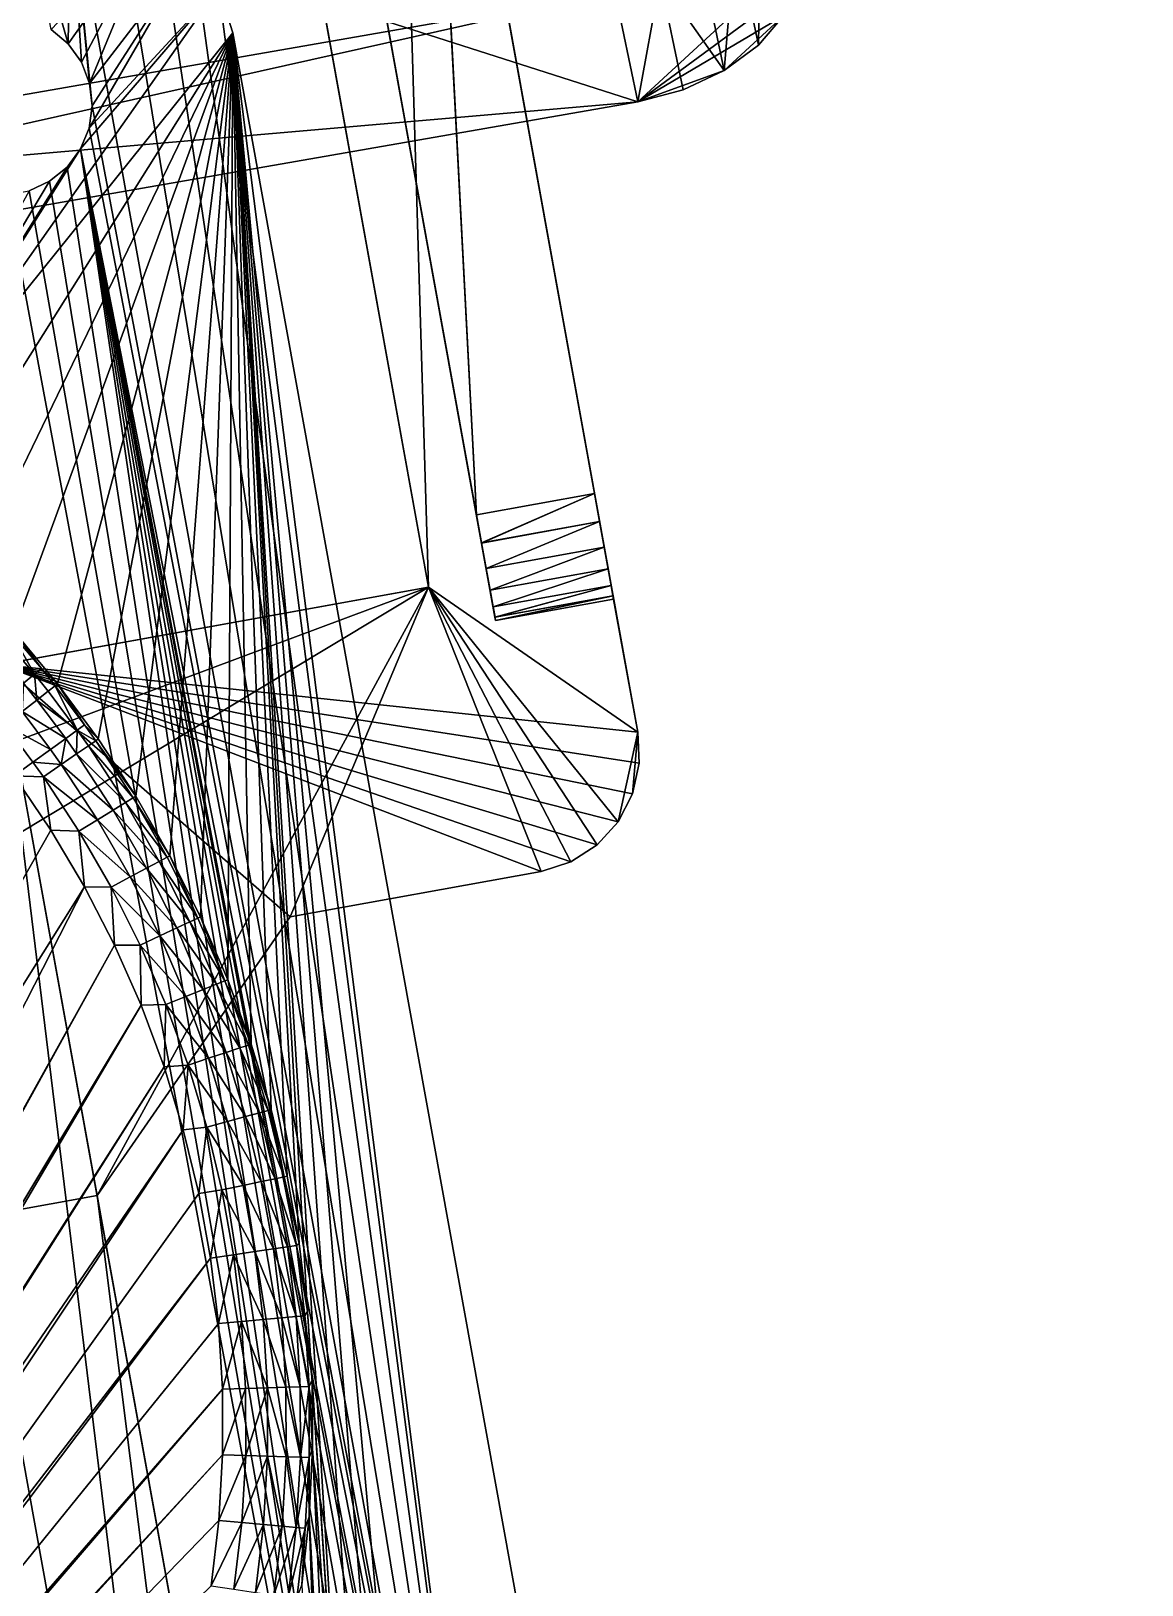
# Model space of a CAD drawing. Header units: millimetres. Extents: x 181 to 425, y 159 to 1094.
# Drawn here: x 318.35 to 336.88, y 293.48 to 319.4 of the extents above; entities that cross this region are included whole.
import ezdxf

# ---------------------------------------------------------------- set-up
doc = ezdxf.new("R2010")
doc.units = ezdxf.units.MM
doc.layers.add('Tampa', color=7, linetype='Continuous', transparency=0.6)

# ---------------------------------------------------------------- blocks, each defined once
blk = doc.blocks.new('plataforma')
for points in [[(-2.281, -8.527), (-1.906, 25.503), (36.5, 31)], [(-2.281, -8.527), (36.5, 31), (15.664, 9.429)], [(-0.686, -9.277), (39.5, 28), (-0.547, -9.627)], [(17.336, 7.571), (39.5, 28), (-0.686, -9.277)], [(-0.547, -9.627), (39.5, 28), (-0.5, -10)], [(-0.5, -10), (39.5, 28), (34.512, -9.812)], [(12.124, -9.346, 5), (-1.468, 9.596, 5), (11.075, -9.026, 5)], [(13.189, -9.603, 5), (-1.468, 9.596, 5), (12.124, -9.346, 5)], [(0.626, 7.011, 5), (-1.468, 9.596, 5), (13.189, -9.603, 5)], [(-2.281, -8.527), (15.664, 9.429), (15.489, 9.235)], [(15.358, 9.008), (-2.281, -8.527), (15.489, 9.235)], [(15.277, 8.76), (-2.281, -8.527), (15.358, 9.008)], [(15.25, 8.5), (-2.281, -8.527), (15.277, 8.76)], [(15.277, 8.24), (-2.281, -8.527), (15.25, 8.5)], [(-2.281, -8.527), (15.277, 8.24), (15.358, 7.992)], [(-2.281, -8.527), (15.358, 7.992), (-1.906, -8.503)], [(15.489, 7.765), (-1.906, -8.503), (15.358, 7.992)], [(15.664, 7.571), (-1.906, -8.503), (15.489, 7.765)], [(15.875, 7.417), (-1.906, -8.503), (15.664, 7.571)], [(17.125, 7.417), (17.336, 7.571), (-0.686, -9.277)], [(-1.906, -8.503), (15.875, 7.417), (16.114, 7.311)], [(-1.906, -8.503), (16.114, 7.311), (-1.536, -8.573)], [(16.369, 7.257), (-1.536, -8.573), (16.114, 7.311)], [(-1.536, -8.573), (16.369, 7.257), (-1.196, -8.734)], [(-1.196, -8.734), (16.631, 7.257), (-0.907, -8.973)], [(16.631, 7.257), (-1.196, -8.734), (16.369, 7.257)], [(17.125, 7.417), (-0.907, -8.973), (16.886, 7.311)], [(-0.907, -8.973), (17.125, 7.417), (-0.686, -9.277)], [(16.631, 7.257), (16.886, 7.311), (-0.907, -8.973)], [(14.269, -9.797, 5), (0.626, 7.011, 5), (13.189, -9.603, 5)], [(1.068, 6.671, 5), (0.626, 7.011, 5), (14.269, -9.797, 5)], [(16.452, -9.992, 5), (1.068, 6.671, 5), (15.357, -9.927, 5)], [(1.068, 6.671, 5), (14.269, -9.797, 5), (15.357, -9.927, 5)], [(1.584, 6.458, 5), (1.068, 6.671, 5), (16.452, -9.992, 5)], [(18.643, -9.927, 5), (1.584, 6.458, 5), (17.548, -9.992, 5)], [(1.584, 6.458, 5), (16.452, -9.992, 5), (17.548, -9.992, 5)], [(2.137, 6.385, 5), (1.584, 6.458, 5), (18.643, -9.927, 5)], [(2.168, 6.383, 5), (2.137, 6.385, 5), (19.732, -9.797, 5)], [(2.137, 6.385, 5), (18.643, -9.927, 5), (19.732, -9.797, 5)], [(2.198, 6.381, 5), (2.168, 6.383, 5), (19.732, -9.797, 5)], [(2.259, 6.377, 5), (2.198, 6.381, 5), (19.732, -9.797, 5)], [(2.627, 6.352, 5), (2.259, 6.377, 5), (20.811, -9.603, 5)], [(20.811, -9.603, 5), (2.259, 6.377, 5), (19.732, -9.797, 5)], [(2.627, 6.352, 5), (20.811, -9.603, 5), (21.876, -9.346, 5)], [(2.749, 6.344, 5), (2.627, 6.352, 5), (21.876, -9.346, 5)], [(6.314, 6.106, 5), (2.749, 6.344, 5), (22.925, -9.026, 5)], [(22.925, -9.026, 5), (2.749, 6.344, 5), (21.876, -9.346, 5)], [(6.314, 6.106, 5), (22.925, -9.026, 5), (23.953, -8.644, 5)], [(6.314, 6.106, 5), (23.953, -8.644, 5), (24.956, -8.202, 5)], [(30.097, -6.615, 2.5), (29.213, -7.338, 2.5), (36.5, -14, 2.5)], [(35.044, -11.156, 2.5), (30.097, -6.615, 2.5), (37.277, -13.898, 2.5)], [(34.605, -10.552, 2.5), (34.512, -10.188, 2.5), (30.097, -6.615, 2.5)], [(34.786, -10.882, 2.5), (30.097, -6.615, 2.5), (35.044, -11.156, 2.5)], [(34.786, -10.882, 2.5), (34.605, -10.552, 2.5), (30.097, -6.615, 2.5)], [(30.097, -6.615, 2.5), (36.5, -14, 2.5), (37.277, -13.898, 2.5)], [(29.213, -7.338, 2.5), (28.289, -8.009, 2.5), (36.5, -14, 2.5)], [(28.289, -8.009, 2.5), (27.328, -8.627, 2.5), (36.5, -14, 2.5)], [(24.956, -8.202, 5), (23.953, -8.644, 5), (24.847, -8.681, 4.949)], [(24.956, -8.202, 5), (24.847, -8.681, 4.949), (25.123, -8.552, 4.949)], [(25.815, -8.205, 4.949), (24.956, -8.202, 5), (25.123, -8.552, 4.949)], [(25.815, -8.205, 4.949), (25.123, -8.552, 4.949), (25.279, -8.879, 4.799)], [(25.815, -8.205, 4.949), (25.279, -8.879, 4.799), (25.983, -8.525, 4.799)], [(25.123, -8.552, 4.949), (24.847, -8.681, 4.949), (24.997, -9.01, 4.799)], [(25.123, -8.552, 4.949), (24.997, -9.01, 4.799), (25.279, -8.879, 4.799)], [(25.983, -8.525, 4.799), (25.279, -8.879, 4.799), (25.412, -9.159, 4.561)], [(25.983, -8.525, 4.799), (25.412, -9.159, 4.561), (26.128, -8.8, 4.561)], [(26.444, -8.63, 4.561), (25.983, -8.525, 4.799), (26.128, -8.8, 4.561)], [(27.224, -8.455, 4.25), (26.444, -8.63, 4.561), (26.559, -8.839, 4.25)], [(27.224, -8.455, 4.25), (26.559, -8.839, 4.25), (27.302, -8.583, 3.888)], [(23.953, -8.644, 5), (22.925, -9.026, 5), (23.853, -9.101, 4.949)], [(23.953, -8.644, 5), (23.853, -9.101, 4.949), (24.847, -8.681, 4.949)], [(24.847, -8.681, 4.949), (23.853, -9.101, 4.949), (23.984, -9.438, 4.799)], [(24.847, -8.681, 4.949), (23.984, -9.438, 4.799), (24.997, -9.01, 4.799)], [(26.128, -8.8, 4.561), (25.412, -9.159, 4.561), (25.515, -9.375, 4.25)], [(26.128, -8.8, 4.561), (25.515, -9.375, 4.25), (26.24, -9.011, 4.25)], [(26.444, -8.63, 4.561), (26.128, -8.8, 4.561), (26.559, -8.839, 4.25)], [(26.559, -8.839, 4.25), (26.128, -8.8, 4.561), (26.24, -9.011, 4.25)], [(27.328, -8.627, 2.5), (26.333, -9.189, 2.5), (36.5, -14, 2.5)], [(26.333, -9.189, 3.5), (26.333, -9.189, 2.5), (27.328, -8.627, 2.5)], [(27.328, -8.627, 3.5), (26.333, -9.189, 3.5), (27.328, -8.627, 2.5)], [(26.631, -8.97, 3.888), (26.333, -9.189, 3.5), (27.328, -8.627, 3.5)], [(27.302, -8.583, 3.888), (26.559, -8.839, 4.25), (26.631, -8.97, 3.888)], [(27.302, -8.583, 3.888), (26.631, -8.97, 3.888), (27.328, -8.627, 3.5)], [(11.916, -10.843, 2.5), (-0.907, -8.973, 2.5), (-0.686, -9.277, 2.5)], [(11.916, -10.843, 2.5), (10.82, -10.521, 2.5), (-0.907, -8.973, 2.5)], [(11.075, -9.026, 5), (10.951, -9.393, 4.949), (12.021, -9.72, 4.949)], [(12.124, -9.346, 5), (11.075, -9.026, 5), (12.021, -9.72, 4.949)], [(22.925, -9.026, 5), (21.876, -9.346, 5), (22.837, -9.464, 4.949)], [(22.925, -9.026, 5), (22.837, -9.464, 4.949), (23.853, -9.101, 4.949)], [(24.997, -9.01, 4.799), (23.984, -9.438, 4.799), (24.097, -9.728, 4.561)], [(24.997, -9.01, 4.799), (24.097, -9.728, 4.561), (25.126, -9.293, 4.561)], [(25.279, -8.879, 4.799), (24.997, -9.01, 4.799), (25.412, -9.159, 4.561)], [(25.412, -9.159, 4.561), (24.997, -9.01, 4.799), (25.126, -9.293, 4.561)], [(26.24, -9.011, 4.25), (25.515, -9.375, 4.25), (26.309, -9.143, 3.888)], [(26.559, -8.839, 4.25), (26.24, -9.011, 4.25), (26.309, -9.143, 3.888)], [(26.559, -8.839, 4.25), (26.309, -9.143, 3.888), (26.631, -8.97, 3.888)], [(26.631, -8.97, 3.888), (26.309, -9.143, 3.888), (26.333, -9.189, 3.5)], [(13.028, -11.102, 2.5), (-0.686, -9.277, 2.5), (-0.547, -9.627, 2.5)], [(13.028, -11.102, 2.5), (11.916, -10.843, 2.5), (-0.686, -9.277, 2.5)], [(23.853, -9.101, 4.949), (22.837, -9.464, 4.949), (22.949, -9.808, 4.799)], [(23.853, -9.101, 4.949), (22.949, -9.808, 4.799), (23.984, -9.438, 4.799)], [(25.126, -9.293, 4.561), (24.097, -9.728, 4.561), (24.183, -9.95, 4.25)], [(25.126, -9.293, 4.561), (24.183, -9.95, 4.25), (25.225, -9.51, 4.25)], [(25.412, -9.159, 4.561), (25.126, -9.293, 4.561), (25.515, -9.375, 4.25)], [(25.515, -9.375, 4.25), (25.126, -9.293, 4.561), (25.225, -9.51, 4.25)], [(36.5, -14, 2.5), (26.333, -9.189, 2.5), (25.308, -9.693, 2.5)], [(25.308, -9.693, 3.5), (25.308, -9.693, 2.5), (26.333, -9.189, 2.5)], [(26.333, -9.189, 3.5), (25.308, -9.693, 3.5), (26.333, -9.189, 2.5)], [(25.579, -9.51, 3.888), (25.308, -9.693, 3.5), (26.333, -9.189, 3.5)], [(26.309, -9.143, 3.888), (25.515, -9.375, 4.25), (25.579, -9.51, 3.888)], [(26.309, -9.143, 3.888), (25.579, -9.51, 3.888), (26.333, -9.189, 3.5)], [(10.951, -9.393, 4.949), (10.835, -9.736, 4.799), (11.926, -10.069, 4.799)], [(12.021, -9.72, 4.949), (10.951, -9.393, 4.949), (11.926, -10.069, 4.799)], [(12.124, -9.346, 5), (12.021, -9.72, 4.949), (13.109, -9.983, 4.949)], [(13.189, -9.603, 5), (12.124, -9.346, 5), (13.109, -9.983, 4.949)], [(21.876, -9.346, 5), (20.811, -9.603, 5), (21.802, -9.768, 4.949)], [(21.876, -9.346, 5), (21.802, -9.768, 4.949), (22.837, -9.464, 4.949)], [(22.837, -9.464, 4.949), (21.802, -9.768, 4.949), (21.894, -10.118, 4.799)], [(22.837, -9.464, 4.949), (21.894, -10.118, 4.799), (22.949, -9.808, 4.799)], [(23.984, -9.438, 4.799), (22.949, -9.808, 4.799), (23.045, -10.103, 4.561)], [(23.984, -9.438, 4.799), (23.045, -10.103, 4.561), (24.097, -9.728, 4.561)], [(25.225, -9.51, 4.25), (24.183, -9.95, 4.25), (24.238, -10.09, 3.888)], [(25.225, -9.51, 4.25), (24.238, -10.09, 3.888), (25.287, -9.646, 3.888)], [(25.515, -9.375, 4.25), (25.225, -9.51, 4.25), (25.287, -9.646, 3.888)], [(25.515, -9.375, 4.25), (25.287, -9.646, 3.888), (25.579, -9.51, 3.888)], [(25.579, -9.51, 3.888), (25.287, -9.646, 3.888), (25.308, -9.693, 3.5)], [(36.5, -14, 2.5), (-0.547, -9.627, 2.5), (-0.5, -10, 2.5)], [(36.5, -14, 2.5), (15.288, -11.427, 2.5), (-0.547, -9.627, 2.5)], [(15.288, -11.427, 2.5), (14.154, -11.296, 2.5), (-0.547, -9.627, 2.5)], [(14.154, -11.296, 2.5), (13.028, -11.102, 2.5), (-0.547, -9.627, 2.5)], [(-0.5, -10), (34.512, -9.812), (34.512, -10.188)], [(10.835, -9.736, 4.799), (10.735, -10.03, 4.561), (11.844, -10.369, 4.561)], [(11.926, -10.069, 4.799), (10.835, -9.736, 4.799), (11.844, -10.369, 4.561)], [(12.021, -9.72, 4.949), (11.926, -10.069, 4.799), (13.035, -10.337, 4.799)], [(13.109, -9.983, 4.949), (12.021, -9.72, 4.949), (13.035, -10.337, 4.799)], [(13.189, -9.603, 5), (13.109, -9.983, 4.949), (14.211, -10.181, 4.949)], [(14.269, -9.797, 5), (13.189, -9.603, 5), (14.211, -10.181, 4.949)], [(14.269, -9.797, 5), (14.211, -10.181, 4.949), (15.323, -10.314, 4.949)], [(15.357, -9.927, 5), (14.269, -9.797, 5), (15.323, -10.314, 4.949)], [(19.732, -9.797, 5), (18.643, -9.927, 5), (19.688, -10.196, 4.949)], [(19.732, -9.797, 5), (19.688, -10.196, 4.949), (20.751, -10.012, 4.949)], [(20.811, -9.603, 5), (19.732, -9.797, 5), (20.751, -10.012, 4.949)], [(20.811, -9.603, 5), (20.751, -10.012, 4.949), (21.802, -9.768, 4.949)], [(21.802, -9.768, 4.949), (20.751, -10.012, 4.949), (20.823, -10.367, 4.799)], [(21.802, -9.768, 4.949), (20.823, -10.367, 4.799), (21.894, -10.118, 4.799)], [(22.949, -9.808, 4.799), (21.894, -10.118, 4.799), (21.973, -10.418, 4.561)], [(22.949, -9.808, 4.799), (21.973, -10.418, 4.561), (23.045, -10.103, 4.561)], [(24.097, -9.728, 4.561), (23.045, -10.103, 4.561), (23.118, -10.33, 4.25)], [(24.097, -9.728, 4.561), (23.118, -10.33, 4.25), (24.183, -9.95, 4.25)], [(25.287, -9.646, 3.888), (24.238, -10.09, 3.888), (24.256, -10.137, 3.5)], [(25.287, -9.646, 3.888), (24.256, -10.137, 3.5), (25.308, -9.693, 3.5)], [(36.5, -14, 2.5), (25.308, -9.693, 2.5), (24.256, -10.137, 2.5)], [(24.256, -10.137, 3.5), (24.256, -10.137, 2.5), (25.308, -9.693, 2.5)], [(25.308, -9.693, 3.5), (24.256, -10.137, 3.5), (25.308, -9.693, 2.5)], [(35.044, -11.156), (-0.547, -10.373), (-0.5, -10)], [(36.5, -14, 2.5), (-0.5, -10, 2.5), (-0.547, -10.373, 2.5)], [(35.044, -11.156), (-0.5, -10), (34.786, -10.882)], [(-0.5, -10), (34.512, -10.188), (34.605, -10.552)], [(-0.5, -10), (34.605, -10.552), (34.786, -10.882)], [(10.735, -10.03, 4.561), (10.659, -10.256, 4.25), (11.781, -10.599, 4.25)], [(11.844, -10.369, 4.561), (10.735, -10.03, 4.561), (11.781, -10.599, 4.25)], [(11.926, -10.069, 4.799), (11.844, -10.369, 4.561), (13.035, -10.337, 4.799)], [(13.109, -9.983, 4.949), (13.035, -10.337, 4.799), (14.158, -10.539, 4.799)], [(14.211, -10.181, 4.949), (13.109, -9.983, 4.949), (14.158, -10.539, 4.799)], [(15.357, -9.927, 5), (15.323, -10.314, 4.949), (16.44, -10.38, 4.949)], [(16.452, -9.992, 5), (15.357, -9.927, 5), (16.44, -10.38, 4.949)], [(16.452, -9.992, 5), (16.44, -10.38, 4.949), (17.539, -10.38, 4.949)], [(17.548, -9.992, 5), (16.452, -9.992, 5), (17.539, -10.38, 4.949)], [(17.548, -9.992, 5), (17.539, -10.38, 4.949), (18.616, -10.319, 4.949)], [(18.643, -9.927, 5), (17.548, -9.992, 5), (18.616, -10.319, 4.949)], [(18.643, -9.927, 5), (18.616, -10.319, 4.949), (19.688, -10.196, 4.949)], [(20.751, -10.012, 4.949), (19.688, -10.196, 4.949), (19.74, -10.554, 4.799)], [(20.751, -10.012, 4.949), (19.74, -10.554, 4.799), (20.823, -10.367, 4.799)], [(23.045, -10.103, 4.561), (21.973, -10.418, 4.561), (22.033, -10.649, 4.25)], [(23.045, -10.103, 4.561), (22.033, -10.649, 4.25), (23.118, -10.33, 4.25)], [(24.183, -9.95, 4.25), (23.118, -10.33, 4.25), (23.164, -10.472, 3.888)], [(24.183, -9.95, 4.25), (23.164, -10.472, 3.888), (24.238, -10.09, 3.888)], [(24.238, -10.09, 3.888), (23.164, -10.472, 3.888), (23.18, -10.521, 3.5)], [(24.238, -10.09, 3.888), (23.18, -10.521, 3.5), (24.256, -10.137, 3.5)], [(10.659, -10.256, 4.25), (10.611, -10.398, 3.888), (11.742, -10.743, 3.888)], [(11.781, -10.599, 4.25), (10.659, -10.256, 4.25), (11.742, -10.743, 3.888)], [(13.035, -10.337, 4.799), (11.844, -10.369, 4.561), (12.971, -10.641, 4.561)], [(13.035, -10.337, 4.799), (12.971, -10.641, 4.561), (14.158, -10.539, 4.799)], [(14.211, -10.181, 4.949), (14.158, -10.539, 4.799), (15.323, -10.314, 4.949)], [(15.323, -10.314, 4.949), (14.158, -10.539, 4.799), (15.291, -10.674, 4.799)], [(15.323, -10.314, 4.949), (15.291, -10.674, 4.799), (16.44, -10.38, 4.949)], [(18.616, -10.319, 4.949), (17.539, -10.38, 4.949), (17.55, -10.742, 4.799)], [(18.616, -10.319, 4.949), (17.55, -10.742, 4.799), (18.647, -10.679, 4.799)], [(19.688, -10.196, 4.949), (18.616, -10.319, 4.949), (18.647, -10.679, 4.799)], [(19.688, -10.196, 4.949), (18.647, -10.679, 4.799), (19.74, -10.554, 4.799)], [(21.894, -10.118, 4.799), (20.823, -10.367, 4.799), (20.885, -10.671, 4.561)], [(21.894, -10.118, 4.799), (20.885, -10.671, 4.561), (21.973, -10.418, 4.561)], [(23.118, -10.33, 4.25), (22.033, -10.649, 4.25), (22.071, -10.793, 3.888)], [(23.118, -10.33, 4.25), (22.071, -10.793, 3.888), (23.164, -10.472, 3.888)], [(36.5, -14, 2.5), (24.256, -10.137, 2.5), (23.18, -10.521, 2.5)], [(23.18, -10.521, 3.5), (23.18, -10.521, 2.5), (24.256, -10.137, 2.5)], [(24.256, -10.137, 3.5), (23.18, -10.521, 3.5), (24.256, -10.137, 2.5)], [(34.605, -10.552), (34.512, -10.188), (34.512, -10.188, 2.5)], [(34.605, -10.552, 2.5), (34.605, -10.552), (34.512, -10.188, 2.5)], [(35.044, -11.156), (-0.686, -10.723), (-0.547, -10.373)], [(36.5, -14, 2.5), (-0.547, -10.373, 2.5), (-0.686, -10.723, 2.5)], [(11.742, -10.743, 3.888), (10.611, -10.398, 3.888), (10.82, -10.521, 3.5)], [(10.82, -10.521, 3.5), (10.82, -10.521, 2.5), (11.916, -10.843, 2.5)], [(11.916, -10.843, 3.5), (10.82, -10.521, 3.5), (11.916, -10.843, 2.5)], [(11.742, -10.743, 3.888), (10.82, -10.521, 3.5), (11.916, -10.843, 3.5)], [(11.781, -10.599, 4.25), (11.742, -10.743, 3.888), (12.891, -11.021, 3.888)], [(11.844, -10.369, 4.561), (11.781, -10.599, 4.25), (12.971, -10.641, 4.561)], [(12.922, -10.875, 4.25), (11.781, -10.599, 4.25), (12.891, -11.021, 3.888)], [(12.971, -10.641, 4.561), (11.781, -10.599, 4.25), (12.922, -10.875, 4.25)], [(14.158, -10.539, 4.799), (12.971, -10.641, 4.561), (14.112, -10.846, 4.561)], [(14.158, -10.539, 4.799), (14.112, -10.846, 4.561), (15.291, -10.674, 4.799)], [(16.44, -10.38, 4.949), (15.291, -10.674, 4.799), (16.43, -10.741, 4.799)], [(17.539, -10.38, 4.949), (16.43, -10.741, 4.799), (17.55, -10.742, 4.799)], [(16.44, -10.38, 4.949), (16.43, -10.741, 4.799), (17.539, -10.38, 4.949)], [(19.74, -10.554, 4.799), (18.647, -10.679, 4.799), (18.674, -10.989, 4.561)], [(19.74, -10.554, 4.799), (18.674, -10.989, 4.561), (19.784, -10.862, 4.561)], [(20.823, -10.367, 4.799), (19.74, -10.554, 4.799), (19.784, -10.862, 4.561)], [(20.823, -10.367, 4.799), (19.784, -10.862, 4.561), (20.885, -10.671, 4.561)], [(21.973, -10.418, 4.561), (20.885, -10.671, 4.561), (20.932, -10.905, 4.25)], [(21.973, -10.418, 4.561), (20.932, -10.905, 4.25), (22.033, -10.649, 4.25)], [(23.164, -10.472, 3.888), (22.071, -10.793, 3.888), (23.18, -10.521, 3.5)], [(23.18, -10.521, 3.5), (22.071, -10.793, 3.888), (22.084, -10.843, 3.5)], [(36.5, -14, 2.5), (23.18, -10.521, 2.5), (22.084, -10.843, 2.5)], [(22.084, -10.843, 3.5), (22.084, -10.843, 2.5), (23.18, -10.521, 2.5)], [(23.18, -10.521, 3.5), (22.084, -10.843, 3.5), (23.18, -10.521, 2.5)], [(34.786, -10.882), (34.605, -10.552), (34.605, -10.552, 2.5)], [(34.786, -10.882, 2.5), (34.786, -10.882), (34.605, -10.552, 2.5)], [(36.5, -14, 2.5), (-0.686, -10.723, 2.5), (-2.5, -14, 2.5)], [(35.044, -11.156), (-0.907, -11.027), (-0.686, -10.723)], [(12.891, -11.021, 3.888), (11.742, -10.743, 3.888), (11.916, -10.843, 3.5)], [(11.916, -10.843, 3.5), (11.916, -10.843, 2.5), (13.028, -11.102, 2.5)], [(13.028, -11.102, 3.5), (11.916, -10.843, 3.5), (13.028, -11.102, 2.5)], [(12.891, -11.021, 3.888), (11.916, -10.843, 3.5), (13.028, -11.102, 3.5)], [(12.922, -10.875, 4.25), (12.891, -11.021, 3.888), (14.055, -11.23, 3.888)], [(12.971, -10.641, 4.561), (12.922, -10.875, 4.25), (14.112, -10.846, 4.561)], [(14.112, -10.846, 4.561), (12.922, -10.875, 4.25), (14.077, -11.082, 4.25)], [(14.077, -11.082, 4.25), (12.922, -10.875, 4.25), (14.055, -11.23, 3.888)], [(14.112, -10.846, 4.561), (14.077, -11.082, 4.25), (15.263, -10.983, 4.561)], [(15.291, -10.674, 4.799), (14.112, -10.846, 4.561), (15.263, -10.983, 4.561)], [(15.291, -10.674, 4.799), (15.263, -10.983, 4.561), (16.43, -10.741, 4.799)], [(16.43, -10.741, 4.799), (15.263, -10.983, 4.561), (16.42, -11.052, 4.561)], [(16.43, -10.741, 4.799), (16.42, -11.052, 4.561), (17.55, -10.742, 4.799)], [(17.55, -10.742, 4.799), (16.42, -11.052, 4.561), (17.559, -11.053, 4.561)], [(18.647, -10.679, 4.799), (17.55, -10.742, 4.799), (17.559, -11.053, 4.561)], [(18.647, -10.679, 4.799), (17.559, -11.053, 4.561), (18.674, -10.989, 4.561)], [(19.784, -10.862, 4.561), (18.674, -10.989, 4.561), (18.694, -11.226, 4.25)], [(19.784, -10.862, 4.561), (18.694, -11.226, 4.25), (19.818, -11.097, 4.25)], [(20.885, -10.671, 4.561), (19.784, -10.862, 4.561), (19.818, -11.097, 4.25)], [(20.885, -10.671, 4.561), (19.818, -11.097, 4.25), (20.932, -10.905, 4.25)], [(22.033, -10.649, 4.25), (20.932, -10.905, 4.25), (20.962, -11.052, 3.888)], [(22.033, -10.649, 4.25), (20.962, -11.052, 3.888), (22.071, -10.793, 3.888)], [(22.071, -10.793, 3.888), (20.962, -11.052, 3.888), (22.084, -10.843, 3.5)], [(22.084, -10.843, 3.5), (20.962, -11.052, 3.888), (20.972, -11.102, 3.5)], [(36.5, -14, 2.5), (22.084, -10.843, 2.5), (20.972, -11.102, 2.5)], [(20.972, -11.102, 3.5), (20.972, -11.102, 2.5), (22.084, -10.843, 2.5)], [(22.084, -10.843, 3.5), (20.972, -11.102, 3.5), (22.084, -10.843, 2.5)], [(35.044, -11.156), (34.786, -10.882), (34.786, -10.882, 2.5)], [(35.044, -11.156, 2.5), (35.044, -11.156), (34.786, -10.882, 2.5)], [(35.044, -11.156), (-1.196, -11.267), (-0.907, -11.027)], [(14.055, -11.23, 3.888), (12.891, -11.021, 3.888), (13.028, -11.102, 3.5)], [(13.028, -11.102, 3.5), (13.028, -11.102, 2.5), (14.154, -11.296, 2.5)], [(14.154, -11.296, 3.5), (13.028, -11.102, 3.5), (14.154, -11.296, 2.5)], [(14.055, -11.23, 3.888), (13.028, -11.102, 3.5), (14.154, -11.296, 3.5)], [(14.077, -11.082, 4.25), (14.055, -11.23, 3.888), (15.242, -11.221, 4.25)], [(15.263, -10.983, 4.561), (14.077, -11.082, 4.25), (15.242, -11.221, 4.25)], [(15.263, -10.983, 4.561), (15.242, -11.221, 4.25), (16.42, -11.052, 4.561)], [(16.42, -11.052, 4.561), (15.242, -11.221, 4.25), (16.413, -11.29, 4.25)], [(16.42, -11.052, 4.561), (16.413, -11.29, 4.25), (17.559, -11.053, 4.561)], [(17.559, -11.053, 4.561), (16.413, -11.29, 4.25), (17.565, -11.291, 4.25)], [(18.674, -10.989, 4.561), (17.559, -11.053, 4.561), (17.565, -11.291, 4.25)], [(18.674, -10.989, 4.561), (17.565, -11.291, 4.25), (18.694, -11.226, 4.25)], [(19.818, -11.097, 4.25), (18.694, -11.226, 4.25), (18.707, -11.376, 3.888)], [(19.818, -11.097, 4.25), (18.707, -11.376, 3.888), (19.839, -11.246, 3.888)], [(20.932, -10.905, 4.25), (19.818, -11.097, 4.25), (19.839, -11.246, 3.888)], [(20.932, -10.905, 4.25), (19.839, -11.246, 3.888), (20.962, -11.052, 3.888)], [(20.962, -11.052, 3.888), (19.839, -11.246, 3.888), (19.846, -11.296, 3.5)], [(20.962, -11.052, 3.888), (19.846, -11.296, 3.5), (20.972, -11.102, 3.5)], [(36.5, -14, 2.5), (20.972, -11.102, 2.5), (19.846, -11.296, 2.5)], [(19.846, -11.296, 3.5), (19.846, -11.296, 2.5), (20.972, -11.102, 2.5)], [(20.972, -11.102, 3.5), (19.846, -11.296, 3.5), (20.972, -11.102, 2.5)], [(36.804, -11.267), (39.5, -11), (39.398, -11.776)], [(37.093, -11.027), (39.5, -11), (36.804, -11.267)], [(37.093, -11.027, 2.5), (36.804, -11.267, 2.5), (38.621, -13.121, 2.5)], [(36.804, -11.267), (36.804, -11.267, 2.5), (37.093, -11.027)], [(37.093, -11.027), (36.804, -11.267, 2.5), (37.093, -11.027, 2.5)], [(35.044, -11.156), (-5.398, -11.776), (-1.906, -11.497)], [(-5.398, -11.776), (35.044, -11.156), (35.361, -11.357)], [(-5.398, -11.776), (35.361, -11.357), (35.719, -11.473)], [(35.044, -11.156), (-1.906, -11.497), (-1.536, -11.427)], [(35.044, -11.156), (-1.536, -11.427), (-1.196, -11.267)], [(15.242, -11.221, 4.25), (14.055, -11.23, 3.888), (15.229, -11.37, 3.888)], [(15.229, -11.37, 3.888), (14.055, -11.23, 3.888), (14.154, -11.296, 3.5)], [(14.154, -11.296, 3.5), (14.154, -11.296, 2.5), (15.288, -11.427, 2.5)], [(15.288, -11.427, 3.5), (14.154, -11.296, 3.5), (15.288, -11.427, 2.5)], [(15.229, -11.37, 3.888), (14.154, -11.296, 3.5), (15.288, -11.427, 3.5)], [(15.242, -11.221, 4.25), (15.229, -11.37, 3.888), (16.413, -11.29, 4.25)], [(16.413, -11.29, 4.25), (15.229, -11.37, 3.888), (16.409, -11.44, 3.888)], [(16.409, -11.44, 3.888), (15.229, -11.37, 3.888), (15.288, -11.427, 3.5)], [(16.413, -11.29, 4.25), (16.409, -11.44, 3.888), (17.565, -11.291, 4.25)], [(17.565, -11.291, 4.25), (16.409, -11.44, 3.888), (17.57, -11.441, 3.888)], [(18.694, -11.226, 4.25), (17.565, -11.291, 4.25), (17.57, -11.441, 3.888)], [(18.694, -11.226, 4.25), (17.57, -11.441, 3.888), (18.707, -11.376, 3.888)], [(18.707, -11.376, 3.888), (17.57, -11.441, 3.888), (18.712, -11.427, 3.5)], [(19.839, -11.246, 3.888), (18.707, -11.376, 3.888), (18.712, -11.427, 3.5)], [(19.839, -11.246, 3.888), (18.712, -11.427, 3.5), (19.846, -11.296, 3.5)], [(36.5, -14, 2.5), (19.846, -11.296, 2.5), (18.712, -11.427, 2.5)], [(18.712, -11.427, 3.5), (18.712, -11.427, 2.5), (19.846, -11.296, 2.5)], [(19.846, -11.296, 3.5), (18.712, -11.427, 3.5), (19.846, -11.296, 2.5)], [(35.361, -11.357, 2.5), (35.044, -11.156, 2.5), (37.277, -13.898, 2.5)], [(35.044, -11.156), (35.044, -11.156, 2.5), (35.361, -11.357)], [(35.361, -11.357), (35.044, -11.156, 2.5), (35.361, -11.357, 2.5)], [(35.719, -11.473, 2.5), (35.361, -11.357, 2.5), (38, -13.598, 2.5)], [(38, -13.598, 2.5), (35.361, -11.357, 2.5), (37.277, -13.898, 2.5)], [(35.361, -11.357), (35.361, -11.357, 2.5), (35.719, -11.473)], [(35.719, -11.473), (35.361, -11.357, 2.5), (35.719, -11.473, 2.5)], [(36.804, -11.267), (39.398, -11.776), (36.464, -11.427)], [(36.804, -11.267, 2.5), (36.464, -11.427, 2.5), (38.621, -13.121, 2.5)], [(36.464, -11.427), (36.464, -11.427, 2.5), (36.804, -11.267)], [(36.804, -11.267), (36.464, -11.427, 2.5), (36.804, -11.267, 2.5)], [(-5.398, -11.776), (35.719, -11.473), (39.398, -11.776)], [(36.5, -14, 2.5), (16.429, -11.492, 2.5), (15.288, -11.427, 2.5)], [(15.288, -11.427, 3.5), (15.288, -11.427, 2.5), (16.429, -11.492, 2.5)], [(16.429, -11.492, 3.5), (15.288, -11.427, 3.5), (16.429, -11.492, 2.5)], [(16.409, -11.44, 3.888), (15.288, -11.427, 3.5), (16.429, -11.492, 3.5)], [(17.57, -11.441, 3.888), (16.409, -11.44, 3.888), (16.429, -11.492, 3.5)], [(17.57, -11.441, 3.888), (16.429, -11.492, 3.5), (17.571, -11.492, 3.5)], [(17.571, -11.492, 2.5), (16.429, -11.492, 2.5), (36.5, -14, 2.5)], [(16.429, -11.492, 3.5), (16.429, -11.492, 2.5), (17.571, -11.492, 2.5)], [(17.571, -11.492, 3.5), (16.429, -11.492, 3.5), (17.571, -11.492, 2.5)], [(18.712, -11.427, 3.5), (17.57, -11.441, 3.888), (17.571, -11.492, 3.5)], [(18.712, -11.427, 2.5), (17.571, -11.492, 2.5), (36.5, -14, 2.5)], [(17.571, -11.492, 3.5), (17.571, -11.492, 2.5), (18.712, -11.427, 2.5)], [(18.712, -11.427, 3.5), (17.571, -11.492, 3.5), (18.712, -11.427, 2.5)], [(35.719, -11.473), (36.094, -11.497), (39.398, -11.776)], [(36.094, -11.497, 2.5), (35.719, -11.473, 2.5), (38, -13.598, 2.5)], [(35.719, -11.473), (35.719, -11.473, 2.5), (36.094, -11.497)], [(36.094, -11.497), (35.719, -11.473, 2.5), (36.094, -11.497, 2.5)], [(36.464, -11.427), (39.398, -11.776), (36.094, -11.497)], [(36.464, -11.427, 2.5), (36.094, -11.497, 2.5), (38.621, -13.121, 2.5)], [(36.094, -11.497), (36.094, -11.497, 2.5), (36.464, -11.427)], [(36.464, -11.427), (36.094, -11.497, 2.5), (36.464, -11.427, 2.5)], [(38.621, -13.121, 2.5), (36.094, -11.497, 2.5), (38, -13.598, 2.5)], [(-5.398, -11.776), (39.398, -11.776), (39.098, -12.5)], [(-5.398, -11.776), (39.098, -12.5), (38.621, -13.121)], [(-5.398, -11.776), (38.621, -13.121), (38, -13.598)], [(-5.398, -11.776), (38, -13.598), (37.277, -13.898)], [(-5.398, -11.776), (37.277, -13.898), (36.5, -14)], [(-5.398, -11.776), (36.5, -14), (-2.5, -14)], [(36.5, -14, 2.5), (36.5, -14), (37.277, -13.898)], [(37.277, -13.898, 2.5), (36.5, -14, 2.5), (37.277, -13.898)], [(-2.5, -14, 2.5), (-2.5, -14), (36.5, -14)], [(36.5, -14, 2.5), (-2.5, -14, 2.5), (36.5, -14)]]:
    blk.add_3dface(points)
blk = doc.blocks.new('base-camera')
for points in [[(3, 45.5, 2.5), (2.224, 45.398, 2.5), (0, 42.5, 2.5)], [(3, 45.5, 2.5), (0, 42.5, 2.5), (8.5, 31.5, 2.5)], [(2.224, 45.398, 2.5), (1.5, 45.098, 2.5), (0, 42.5, 2.5)], [(1.5, 45.098, 2.5), (0.402, 44, 2.5), (0, 42.5, 2.5)], [(1.5, 45.098, 2.5), (0.879, 44.621, 2.5), (0.402, 44, 2.5)], [(0.879, 44.621, 2.5), (1.5, 45.098), (0.879, 44.621)], [(0.879, 44.621, 2.5), (1.5, 45.098, 2.5), (1.5, 45.098)], [(0.402, 44, 2.5), (0.879, 44.621), (0.402, 44)], [(0.402, 44, 2.5), (0.879, 44.621, 2.5), (0.879, 44.621)], [(0.402, 44, 2.5), (0.102, 43.276, 2.5), (0, 42.5, 2.5)], [(0.402, 44, 2.5), (0.402, 44), (0.102, 43.276)], [(0.102, 43.276, 2.5), (0.402, 44, 2.5), (0.102, 43.276)], [(0, 42.5, 2.5), (0.102, 43.276), (0, 42.5)], [(0, 42.5, 2.5), (0.102, 43.276, 2.5), (0.102, 43.276)], [(0, 42.5, 2.5), (0, 3, 2.5), (3.5, 15.5, 2.5)], [(0, 42.5, 2.5), (3.5, 15.5, 2.5), (8.5, 31.5, 2.5)], [(0, 42.5, 2.5), (0, 42.5), (0, 3, 2.5)], [(0, 42.5), (0, 3), (0, 3, 2.5)], [(0, 3), (0, 42.5), (21, 40.5)], [(3, 0), (0, 3), (21, 40.5)], [(37, 0), (3, 0), (21, 40.5)]]:
    blk.add_3dface(points)
blk = doc.blocks.new('parte1')
for points in [[(36.5, -7.25), (31.5, 20.5), (36.5, 24.75)], [(36.5, 6.5, 6), (36.5, -7.25), (36.5, 24.75)], [(36.5, -7.25), (27.5, 16.5), (31.5, 20.5)], [(0.068, 1.482), (2, 16.5), (27.5, 16.5)], [(27.5, 0), (0.068, 1.482), (27.5, 16.5)], [(36.5, -7.25), (27.5, 0), (27.5, 16.5)], [(2, 14.5, 2), (2, 2, 2), (34.5, 2, 2)], [(36.5, -7.25, 11.5), (36.5, -7.25), (36.5, 6.5, 6)], [(36.5, 6.5, 6), (36.5, 0, 11.5), (36.5, -7.25, 11.5)], [(36.5, 0, 24.5), (2, 2, 24.5), (2, 0, 24.5)], [(34.5, 2, 24.5), (2, 2, 24.5), (36.5, 0, 24.5)], [(2, 2, 2), (2, 2, 24.5), (34.5, 2, 2)], [(34.5, 2, 2), (2, 2, 24.5), (34.5, 2, 24.5)], [(2, 0), (0.068, 1.482), (27.5, 0)], [(2, 0, 24.5), (2, 0), (27.5, 0)], [(36.5, 0, 11.5), (2, 0, 24.5), (27.5, 0, 11.5)], [(27.5, 0, 11.5), (2, 0, 24.5), (27.5, 0)], [(36.5, 0, 24.5), (2, 0, 24.5), (36.5, 0, 11.5)], [(36.5, -7.25), (31.5, -4), (27.5, 0)], [(27.5, 0, 11.5), (27.5, 0), (31.5, -4)], [(31.5, -4, 11.5), (27.5, 0, 11.5), (31.5, -4)], [(36.5, 0, 11.5), (27.5, 0, 11.5), (31.5, -4, 11.5)], [(31.5, -8.25, 11.5), (36.5, 0, 11.5), (31.5, -4, 11.5)], [(31.5, -8.25, 11.5), (31.568, -8.768, 11.5), (36.5, 0, 11.5)], [(31.568, -8.768, 11.5), (31.768, -9.25, 11.5), (36.5, 0, 11.5)], [(31.768, -9.25, 11.5), (32.086, -9.664, 11.5), (36.5, 0, 11.5)], [(32.086, -9.664, 11.5), (32.5, -9.982, 11.5), (36.5, 0, 11.5)], [(32.5, -9.982, 11.5), (32.982, -10.182, 11.5), (36.5, 0, 11.5)], [(32.982, -10.182, 11.5), (33.5, -10.25, 11.5), (36.5, 0, 11.5)], [(33.5, -10.25, 11.5), (36.5, -7.25, 11.5), (36.5, 0, 11.5)], [(31.5, -4), (36.5, -7.25), (31.5, -8.25)], [(31.5, -8.25), (31.5, -8.25, 11.5), (31.5, -4)], [(31.5, -4), (31.5, -8.25, 11.5), (31.5, -4, 11.5)], [(36.5, -7.25), (31.568, -8.768), (31.5, -8.25)], [(36.5, -7.25), (31.768, -9.25), (31.568, -8.768)], [(36.5, -7.25), (32.086, -9.664), (31.768, -9.25)], [(36.5, -7.25), (33.5, -10.25), (32.086, -9.664)], [(36.5, -7.25), (56.5, -10.25), (33.5, -10.25)], [(33.5, -10.25, 11.5), (56.5, -10.25, 11.5), (36.5, -7.25, 11.5)], [(36.5, -7.25), (56.5, -7.25), (56.5, -10.25)], [(36.5, -7.25), (36.5, -7.25, 11.5), (56.5, -7.25)], [(53.372, -7.25, 9.041), (36.5, -7.25, 11.5), (56.5, -7.25, 11.5)], [(50.676, -7.25, 5.33), (36.5, -7.25, 11.5), (50.676, -7.25, 6.17)], [(50.885, -7.25, 4.517), (36.5, -7.25, 11.5), (50.676, -7.25, 5.33)], [(51.29, -7.25, 3.781), (36.5, -7.25, 11.5), (50.885, -7.25, 4.517)], [(51.865, -7.25, 3.169), (36.5, -7.25, 11.5), (51.29, -7.25, 3.781)], [(56.5, -7.25), (36.5, -7.25, 11.5), (51.865, -7.25, 3.169)], [(52.574, -7.25, 8.781), (36.5, -7.25, 11.5), (53.372, -7.25, 9.041)], [(51.865, -7.25, 8.331), (36.5, -7.25, 11.5), (52.574, -7.25, 8.781)], [(51.29, -7.25, 7.719), (36.5, -7.25, 11.5), (51.865, -7.25, 8.331)], [(50.885, -7.25, 6.983), (36.5, -7.25, 11.5), (51.29, -7.25, 7.719)], [(50.676, -7.25, 6.17), (36.5, -7.25, 11.5), (50.885, -7.25, 6.983)], [(56.5, -7.25, 11.5), (36.5, -7.25, 11.5), (56.5, -10.25, 11.5)], [(31.5, -8.25), (31.568, -8.768), (31.5, -8.25, 11.5)], [(31.5, -8.25, 11.5), (31.568, -8.768), (31.568, -8.768, 11.5)], [(35.81, -10.25, 5.115), (35.81, -8.25, 5.115), (35.75, -8.25, 5.599)], [(35.75, -10.25, 5.599), (35.81, -10.25, 5.115), (35.75, -8.25, 5.599)], [(35.75, -8.25, 5.599), (35.809, -8.25, 6.083), (35.809, -10.25, 6.083)], [(35.75, -10.25, 5.599), (35.75, -8.25, 5.599), (35.809, -10.25, 6.083)], [(35.75, -8.25, 5.599), (35.81, -8.25, 5.115), (35.809, -8.25, 6.083)], [(35.809, -8.25, 6.083), (35.984, -8.25, 6.538), (35.984, -10.25, 6.538)], [(35.809, -10.25, 6.083), (35.809, -8.25, 6.083), (35.984, -10.25, 6.538)], [(35.809, -8.25, 6.083), (35.81, -8.25, 5.115), (35.984, -8.25, 6.538)], [(35.985, -10.25, 4.659), (35.985, -8.25, 4.659), (35.81, -8.25, 5.115)], [(35.81, -10.25, 5.115), (35.985, -10.25, 4.659), (35.81, -8.25, 5.115)], [(35.81, -8.25, 5.115), (35.985, -8.25, 4.659), (36.265, -8.25, 4.26)], [(37.069, -8.25, 3.72), (35.81, -8.25, 5.115), (36.634, -8.25, 3.94)], [(36.634, -8.25, 3.94), (35.81, -8.25, 5.115), (36.265, -8.25, 4.26)], [(37.544, -8.25, 3.611), (35.81, -8.25, 5.115), (37.069, -8.25, 3.72)], [(53.22, -8.25, 1.97), (35.81, -8.25, 5.115), (37.544, -8.25, 3.611)], [(54.034, -8.25, 1.976), (35.81, -8.25, 5.115), (53.22, -8.25, 1.97)], [(54.826, -8.25, 2.162), (35.81, -8.25, 5.115), (54.034, -8.25, 1.976)], [(53.372, -8.25, 2.459), (35.81, -8.25, 5.115), (54.826, -8.25, 2.162)], [(53.372, -8.25, 2.459), (52.574, -8.25, 2.719), (35.81, -8.25, 5.115)], [(52.574, -8.25, 2.719), (51.865, -8.25, 3.169), (35.81, -8.25, 5.115)], [(51.865, -8.25, 3.169), (51.29, -8.25, 3.781), (35.81, -8.25, 5.115)], [(51.29, -8.25, 3.781), (50.885, -8.25, 4.517), (35.81, -8.25, 5.115)], [(50.676, -8.25, 5.33), (35.81, -8.25, 5.115), (50.885, -8.25, 4.517)], [(50.676, -8.25, 6.17), (35.81, -8.25, 5.115), (50.676, -8.25, 5.33)], [(50.885, -8.25, 6.983), (35.81, -8.25, 5.115), (50.676, -8.25, 6.17)], [(51.29, -8.25, 7.719), (35.81, -8.25, 5.115), (50.885, -8.25, 6.983)], [(51.865, -8.25, 8.331), (35.81, -8.25, 5.115), (51.29, -8.25, 7.719)], [(52.574, -8.25, 8.781), (35.81, -8.25, 5.115), (51.865, -8.25, 8.331)], [(53.372, -8.25, 9.041), (35.81, -8.25, 5.115), (52.574, -8.25, 8.781)], [(54.031, -8.25, 9.224), (35.81, -8.25, 5.115), (53.372, -8.25, 9.041)], [(53.217, -8.25, 9.23), (35.81, -8.25, 5.115), (54.031, -8.25, 9.224)], [(37.542, -8.25, 7.589), (35.81, -8.25, 5.115), (53.217, -8.25, 9.23)], [(37.066, -8.25, 7.48), (35.81, -8.25, 5.115), (37.542, -8.25, 7.589)], [(36.632, -8.25, 7.258), (35.81, -8.25, 5.115), (37.066, -8.25, 7.48)], [(36.264, -8.25, 6.938), (35.81, -8.25, 5.115), (36.632, -8.25, 7.258)], [(35.984, -8.25, 6.538), (35.81, -8.25, 5.115), (36.264, -8.25, 6.938)], [(35.984, -8.25, 6.538), (36.264, -8.25, 6.938), (36.264, -10.25, 6.938)], [(35.984, -10.25, 6.538), (35.984, -8.25, 6.538), (36.264, -10.25, 6.938)], [(36.265, -10.25, 4.26), (36.265, -8.25, 4.26), (35.985, -8.25, 4.659)], [(35.985, -10.25, 4.659), (36.265, -10.25, 4.26), (35.985, -8.25, 4.659)], [(36.632, -8.25, 7.258), (36.632, -10.25, 7.258), (36.264, -8.25, 6.938)], [(36.264, -8.25, 6.938), (36.632, -10.25, 7.258), (36.264, -10.25, 6.938)], [(36.634, -10.25, 3.94), (36.634, -8.25, 3.94), (36.265, -8.25, 4.26)], [(36.265, -10.25, 4.26), (36.634, -10.25, 3.94), (36.265, -8.25, 4.26)], [(37.066, -8.25, 7.48), (37.066, -10.25, 7.48), (36.632, -8.25, 7.258)], [(36.632, -8.25, 7.258), (37.066, -10.25, 7.48), (36.632, -10.25, 7.258)], [(37.069, -10.25, 3.72), (37.069, -8.25, 3.72), (36.634, -8.25, 3.94)], [(36.634, -10.25, 3.94), (37.069, -10.25, 3.72), (36.634, -8.25, 3.94)], [(37.542, -8.25, 7.589), (37.542, -10.25, 7.589), (37.066, -8.25, 7.48)], [(37.066, -8.25, 7.48), (37.542, -10.25, 7.589), (37.066, -10.25, 7.48)], [(37.544, -10.25, 3.611), (37.544, -8.25, 3.611), (37.069, -8.25, 3.72)], [(37.069, -10.25, 3.72), (37.544, -10.25, 3.611), (37.069, -8.25, 3.72)], [(53.217, -8.25, 9.23), (53.217, -10.25, 9.23), (37.542, -8.25, 7.589)], [(37.542, -8.25, 7.589), (53.217, -10.25, 9.23), (37.542, -10.25, 7.589)], [(53.22, -10.25, 1.97), (53.22, -8.25, 1.97), (37.544, -8.25, 3.611)], [(37.544, -10.25, 3.611), (53.22, -10.25, 1.97), (37.544, -8.25, 3.611)], [(31.568, -8.768), (31.768, -9.25), (31.568, -8.768, 11.5)], [(31.568, -8.768, 11.5), (31.768, -9.25), (31.768, -9.25, 11.5)], [(31.768, -9.25), (32.086, -9.664), (31.768, -9.25, 11.5)], [(31.768, -9.25, 11.5), (32.086, -9.664), (32.086, -9.664, 11.5)], [(32.086, -9.664), (33.5, -10.25), (32.5, -9.982)], [(32.086, -9.664, 11.5), (32.086, -9.664), (32.5, -9.982)], [(32.5, -9.982, 11.5), (32.086, -9.664, 11.5), (32.5, -9.982)], [(32.5, -9.982), (33.5, -10.25), (32.982, -10.182)], [(32.5, -9.982, 11.5), (32.5, -9.982), (32.982, -10.182)], [(32.982, -10.182, 11.5), (32.5, -9.982, 11.5), (32.982, -10.182)], [(32.982, -10.182, 11.5), (32.982, -10.182), (33.5, -10.25)], [(33.5, -10.25, 11.5), (32.982, -10.182, 11.5), (33.5, -10.25)], [(37.544, -10.25, 3.611), (33.5, -10.25), (56.5, -10.25)], [(59.682, -10.25, 10.182), (33.5, -10.25, 11.5), (60.397, -10.25, 9.25)], [(58.75, -10.25, 10.897), (33.5, -10.25, 11.5), (59.682, -10.25, 10.182)], [(57.665, -10.25, 11.347), (33.5, -10.25, 11.5), (58.75, -10.25, 10.897)], [(56.5, -10.25, 11.5), (33.5, -10.25, 11.5), (57.665, -10.25, 11.347)], [(33.5, -10.25, 11.5), (33.5, -10.25), (35.75, -10.25, 5.599)], [(33.5, -10.25, 11.5), (35.75, -10.25, 5.599), (35.809, -10.25, 6.083)], [(33.5, -10.25, 11.5), (35.809, -10.25, 6.083), (35.984, -10.25, 6.538)], [(33.5, -10.25, 11.5), (35.984, -10.25, 6.538), (36.264, -10.25, 6.938)], [(33.5, -10.25, 11.5), (36.264, -10.25, 6.938), (36.632, -10.25, 7.258)], [(33.5, -10.25, 11.5), (36.632, -10.25, 7.258), (37.066, -10.25, 7.48)], [(33.5, -10.25, 11.5), (37.066, -10.25, 7.48), (37.542, -10.25, 7.589)], [(60.397, -10.25, 9.25), (33.5, -10.25, 11.5), (53.217, -10.25, 9.23)], [(37.069, -10.25, 3.72), (33.5, -10.25), (37.544, -10.25, 3.611)], [(36.634, -10.25, 3.94), (33.5, -10.25), (37.069, -10.25, 3.72)], [(36.265, -10.25, 4.26), (33.5, -10.25), (36.634, -10.25, 3.94)], [(35.985, -10.25, 4.659), (33.5, -10.25), (36.265, -10.25, 4.26)], [(35.81, -10.25, 5.115), (33.5, -10.25), (35.985, -10.25, 4.659)], [(35.75, -10.25, 5.599), (33.5, -10.25), (35.81, -10.25, 5.115)], [(37.542, -10.25, 7.589), (53.217, -10.25, 9.23), (33.5, -10.25, 11.5)], [(53.22, -10.25, 1.97), (37.544, -10.25, 3.611), (56.5, -10.25)]]:
    blk.add_3dface(points)

msp = doc.modelspace()

# ---------------------------------------------------------------- linework, layer by layer
msp.add_arc((303.223, 280.963), 122, 340.38267, 79.7819)

# ---------------------------------------------------------------- block references
at = {"layer": 'Tampa', "extrusion": (0.15344, -0.734068, -0.661513), "rotation": 272.9010138620949}
msp.add_blockref('base-camera', (344.188, -108.111, -234.773), dxfattribs=at)
at = {"layer": 'Tampa', "rotation": 100.2643677335608}
for name, p in [('parte1', (324.354, 272.919, 42.245)), ('plataforma', (314.447, 280.963, 28))]:
    msp.add_blockref(name, p, dxfattribs=at)

doc.saveas('drawing.dxf')
